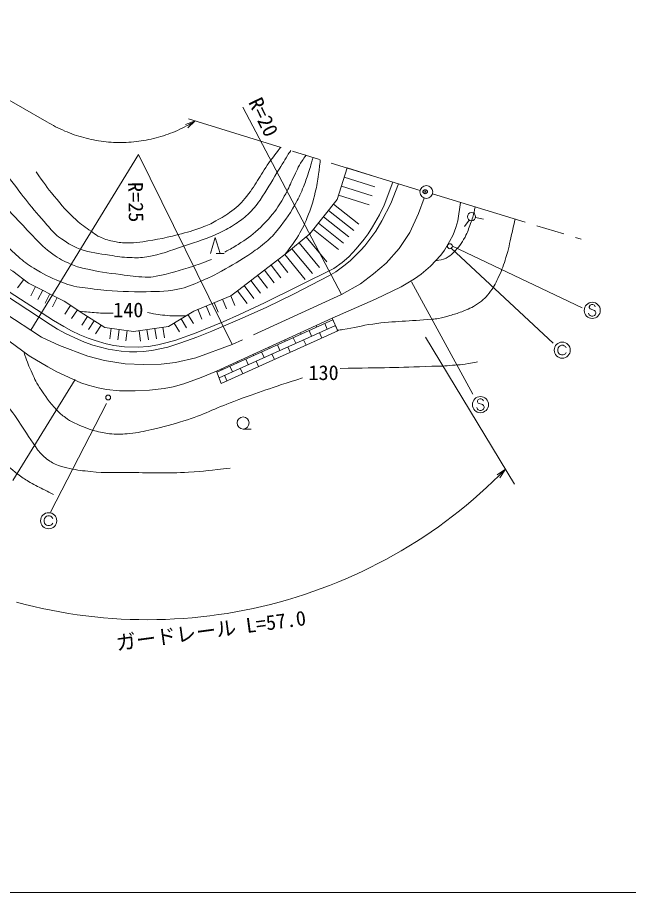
# Model space of a CAD drawing. Units: millimetres, scale not verified. Extents: x 40000 to 680000, y 20000 to 380000.
# Drawn here: x 489236 to 564938, y 205000 to 313502 of the extents above; entities that cross this region are included whole.
import ezdxf
from ezdxf.enums import TextEntityAlignment as Align

# ---------------------------------------------------------------- set-up
doc = ezdxf.new("R2010")
doc.units = ezdxf.units.MM
doc.header["$LTSCALE"] = 1000
doc.header["$PDMODE"] = 32
doc.header["$PDSIZE"] = 500
doc.linetypes.add('CHAIN', pattern=[18.5, 12, -1.5, 3.5, -1.5])
for name, color, linetype, lineweight in [('M-BGD', 7, 'Continuous', 13), ('M-BMK', 2, 'CHAIN', 13), ('M-BMK-SRVR', 3, 'Continuous', 13), ('M-STR-HTXT', 7, 'Continuous', 13), ('M-STR-STRC', 7, 'Continuous', 13), ('M-TTL-BAND', 7, 'Continuous', 13)]:
    doc.layers.add(name, color=color, linetype=linetype, lineweight=lineweight)
doc.layers.add('M-OTRS', color=6, linetype='Continuous')
doc.styles.add('ＭＳ ゴシック', font='')
doc.styles.get('ＭＳ ゴシック').set_extended_font_data('MS Gothic')

msp = doc.modelspace()

# ---------------------------------------------------------------- linework, layer by layer
at = {"layer": 'M-BGD'}
for p, q in [((530065, 294842), (533881, 293642)), ((529713, 293723), (533528, 292522)), ((529361, 292604), (533176, 291403)), ((529008, 291484), (532824, 290284)), ((528384, 290361), (531515, 287871)), ((527139, 288795), (530270, 286306)), ((527761, 289578), (530892, 287088)), ((545979, 288702), (546959, 288503)), ((526517, 288013), (529647, 285523)), ((545204, 288390), (544636, 287567)), ((525894, 287230), (529025, 284740)), ((513147, 284218), (513747, 286218)), ((513747, 286218), (514347, 284218)), ((524114, 285564), (526665, 282483)), ((525002, 286299), (527553, 283217)), ((523226, 284829), (525777, 281748)), ((513847, 284218), (514847, 284218)), ((516474, 279610), (521498, 283451)), ((521498, 283451), (522338, 284094)), ((521498, 283451), (522713, 281863)), ((521498, 283451), (522713, 281863)), ((522338, 284094), (524889, 281013)), ((519823, 282171), (521038, 280582)), ((520661, 282811), (521875, 281222)), ((518986, 281531), (520201, 279942)), ((490028, 281012), (489240, 279979)), ((491473, 280127), (490882, 278969)), ((517311, 280251), (518526, 278662)), ((518148, 280891), (519363, 279302)), ((492364, 279672), (491773, 278514)), ((493255, 279218), (492664, 278060)), ((515659, 278987), (516474, 279610)), ((515659, 278987), (516153, 277785)), ((516474, 279610), (517688, 278021)), ((494145, 278763), (493554, 277605)), ((495810, 277801), (495102, 276711)), ((513622, 278151), (514116, 276948)), ((514640, 278569), (515134, 277367)), ((496649, 277256), (495941, 276166)), ((511585, 277314), (512079, 276111)), ((512604, 277732), (513098, 276530)), ((497906, 276444), (497206, 275349)), ((498748, 275905), (498048, 274810)), ((508647, 275619), (509325, 274510)), ((509500, 276141), (510178, 275032)), ((510354, 276663), (511032, 275554)), ((513894, 269649), (528237, 276214)), ((528323, 276012), (513940, 269531)), ((528296, 275999), (528205, 276200)), ((528237, 276214), (528912, 274632)), ((499591, 275367), (498891, 274271)), ((500844, 274962), (500659, 273675)), ((501834, 274819), (501649, 273533)), ((502824, 274677), (502638, 273390)), ((504290, 274656), (504475, 273370)), ((505280, 274798), (505465, 273512)), ((506270, 274940), (506454, 273654)), ((507260, 275082), (507444, 273795)), ((528618, 275322), (514215, 268832)), ((528912, 274632), (514490, 268133)), ((525663, 273991), (525355, 274674)), ((526335, 275116), (526250, 275305)), ((527624, 274874), (527316, 275558)), ((528912, 274632), (528604, 275316)), ((522415, 273349), (522340, 273515)), ((523703, 273107), (523395, 273791)), ((524375, 274233), (524295, 274410)), ((524992, 272865), (524683, 273549)), ((526952, 273748), (526644, 274432)), ((520455, 272466), (520385, 272620)), ((521743, 272224), (521435, 272908)), ((523031, 271982), (522723, 272666)), ((518495, 271583), (518430, 271725)), ((519783, 271341), (519475, 272025)), ((521071, 271099), (520763, 271782)), ((515863, 269574), (515554, 270258)), ((516535, 270700), (516476, 270831)), ((517823, 270458), (517515, 271141)), ((519111, 270215), (518803, 270899)), ((514490, 268133), (513894, 269649)), ((514574, 269816), (514521, 269936)), ((515191, 268449), (514882, 269133)), ((517151, 269332), (516843, 270016)), ((517182, 262474), (518182, 262474))]:
    msp.add_line(p, q, dxfattribs=at)
for points in [[(449421, 299231), (455622, 298337), (460234, 297300), (465283, 296075), (468882, 294026), (476369, 289314), (479718, 286789), (485717, 283665), (488648, 282065), (490614, 280566), (495005, 278324), (497454, 276733), (500043, 275078), (503625, 274561), (507925, 275178), (511076, 277104), (515659, 278987)], [(522338, 284094), (525446, 286666), (528832, 290925), (530065, 294842)], [(487513, 279950), (493704, 275929), (494976, 275167), (495909, 274659), (496969, 274152), (497987, 273729), (498877, 273433), (500234, 273052), (501166, 272841), (502480, 272673), (504176, 272632), (505447, 272718), (506634, 272931), (507778, 273186), (508837, 273483), (511379, 274418), (514726, 275777), (516760, 276669), (519853, 278112), (528411, 282358), (529470, 283121), (530274, 283842), (531206, 284818), (532180, 286006), (532688, 286684), (533238, 287532), (534084, 289016), (534677, 290246), (535722, 293084)], [(479669, 284352), (493281, 275420), (494171, 274870), (495274, 274277), (496715, 273601), (497521, 273262), (498581, 272882), (500489, 272375), (502099, 272122), (503117, 272038), (504007, 272038), (504812, 272081), (505871, 272209), (507863, 272635), (509473, 273145), (511464, 273867), (513329, 274589), (516803, 276075), (520065, 277561), (523497, 279217), (527818, 281467), (528665, 281976), (529682, 282698), (530444, 283334), (531757, 284649), (532265, 285200), (533620, 287024), (534382, 288296), (535482, 290458), (536436, 292863)], [(528237, 276214), (533584, 278590), (536762, 280118), (538414, 281094), (539261, 281688), (540405, 282664), (541675, 284021), (542141, 284658), (542776, 285718), (543199, 286566), (543537, 287456), (543791, 288304), (544128, 290562)], [(477986, 280184), (478189, 280070), (488154, 273424), (490699, 271561), (492989, 270164), (494091, 269572), (497101, 268218), (497992, 267922), (499221, 267584), (500281, 267373), (501891, 267205), (503799, 267207), (505579, 267293), (507401, 267506), (508503, 267719), (509859, 268059), (511977, 268866), (513894, 269649)]]:
    msp.add_lwpolyline(points, dxfattribs=at)
for centre, radius in [((545488, 288801), 500), ((542813, 285141), 305), ((500472, 266380), 305), ((517182, 263224), 750)]:
    msp.add_circle(centre, radius, dxfattribs=at)
for points, knots in [([(436375, 309831), (437018, 309286), (437228, 309124), (437817, 308730), (438598, 308206), (439073, 307959), (439937, 307587), (440649, 307281), (441055, 307117), (441802, 306911), (442901, 306607), (443547, 306524), (444685, 306447), (448040, 306220), (449929, 306631), (453288, 306793), (456319, 306939), (458011, 307322), (461044, 307223), (462471, 307176), (463269, 307086), (464689, 306929), (465038, 306891), (465236, 306880), (465579, 306803), (466509, 306595), (467024, 306401), (467868, 305957), (468731, 305504), (469212, 305233), (469989, 304645), (470979, 303895), (471515, 303436), (472364, 302528), (473439, 301377), (473843, 300554), (474952, 299436), (477180, 297190), (478620, 296133), (480932, 293974), (481018, 293894), (481065, 293848), (481144, 293762), (482362, 292430), (482874, 291540), (483987, 290119), (485391, 288329), (486063, 287229), (487593, 285545), (488231, 284843), (488616, 284472), (489332, 283851), (490038, 283239), (490439, 282890), (491241, 282412), (492468, 281680), (493181, 281297), (494506, 280761), (495010, 280557), (495292, 280428), (495820, 280296), (496942, 280016), (497595, 279963), (498745, 279832), (501002, 279577), (502280, 279480), (504551, 279498), (506326, 279512), (507339, 279482), (509086, 279799), (510261, 280011), (510864, 280362), (511967, 280818), (512761, 281147), (513204, 281341), (513959, 281752), (515477, 282579), (516332, 283044), (517771, 284002), (518502, 284488), (518917, 284757), (519593, 285317), (520260, 285870), (520647, 286179), (521202, 286844), (522252, 288104), (522798, 288857), (523615, 290279), (524042, 291022), (524229, 291469), (524566, 292256), (524850, 292919), (524968, 293307), (525200, 293989), (525483, 294825), (525560, 295109), (525857, 296149)], [0, 0, 0, 0, 1, 1, 1, 2, 2, 2, 3, 3, 3, 4, 4, 4, 5, 5, 5, 6, 6, 6, 7, 7, 7, 8, 8, 8, 9, 9, 9, 10, 10, 10, 11, 11, 11, 12, 12, 12, 13, 13, 13, 14, 14, 14, 15, 15, 15, 16, 16, 16, 17, 17, 17, 18, 18, 18, 19, 19, 19, 20, 20, 20, 21, 21, 21, 22, 22, 22, 23, 23, 23, 24, 24, 24, 25, 25, 25, 26, 26, 26, 27, 27, 27, 28, 28, 28, 29, 29, 29, 30, 30, 30, 31, 31, 31, 32, 32, 32, 32]), ([(475626, 303548), (476072, 302820), (476269, 302596), (476730, 302023), (477997, 300449), (479177, 300035), (480674, 298678), (481455, 297970), (481876, 297554), (482583, 296772), (483214, 296074), (483537, 295656), (484110, 294909), (485100, 293618), (485533, 292806), (486529, 291520), (487556, 290194), (488207, 289509), (489371, 288301), (490979, 286632), (491756, 285539), (493613, 284151), (494402, 283561), (494913, 283316), (495818, 282924), (496456, 282647), (496834, 282529), (497513, 282374), (499265, 281977), (500268, 281850), (502049, 281615), (503220, 281461), (503877, 281329), (505058, 281321), (505589, 281318), (505895, 281299), (506415, 281407), (508247, 281787), (509259, 282086), (511033, 282682), (511917, 282979), (512219, 283079), (513279, 283489)], [0, 0, 0, 0, 1, 1, 1, 2, 2, 2, 3, 3, 3, 4, 4, 4, 5, 5, 5, 6, 6, 6, 7, 7, 7, 8, 8, 8, 9, 9, 9, 10, 10, 10, 11, 11, 11, 12, 12, 12, 13, 13, 13, 14, 14, 14, 14]), ([(485548, 298173), (485929, 297210), (486068, 296909), (486483, 296140), (487054, 295081), (487499, 294560), (488222, 293598), (489971, 291274), (490929, 289944), (492889, 287796), (493434, 287199), (493680, 286790), (494332, 286313), (495301, 285604), (495880, 285215), (497003, 284790), (498363, 284275), (499213, 284263), (500648, 284030), (501619, 283872), (502166, 283767), (503149, 283735), (503977, 283709), (504452, 283684), (505268, 283822), (507087, 284129), (508052, 284558), (509802, 285139), (511597, 285736), (512618, 286049), (514336, 286839), (515110, 287194), (515527, 287436), (516242, 287900), (516876, 288310), (517215, 288572), (517767, 289088), (518436, 289713), (518762, 290121), (519291, 290869), (520201, 292156), (520573, 292967), (521408, 294304), (521654, 294698), (521803, 294911), (522046, 295307), (522301, 295722), (522436, 295959), (522690, 296374), (522843, 296623), (522891, 296702), (523083, 297011)], [0, 0, 0, 0, 1, 1, 1, 2, 2, 2, 3, 3, 3, 4, 4, 4, 5, 5, 5, 6, 6, 6, 7, 7, 7, 8, 8, 8, 9, 9, 9, 10, 10, 10, 11, 11, 11, 12, 12, 12, 13, 13, 13, 14, 14, 14, 15, 15, 15, 16, 16, 16, 17, 17, 17, 17]), ([(491528, 294364), (492545, 292909), (492844, 292489), (493776, 291357), (494774, 290144), (495345, 289465), (496491, 288392), (497156, 287770), (497620, 287529), (498357, 286995), (498685, 286758), (498842, 286580), (499205, 286402), (499808, 286108), (500165, 285970), (500816, 285810), (501451, 285655), (501817, 285584), (502470, 285557), (503082, 285532), (503430, 285526), (504038, 285601), (506045, 285847), (507162, 286086), (509123, 286580), (510296, 286876), (510956, 287049), (512089, 287472), (512790, 287734), (513171, 287917), (513826, 288279), (514614, 288715), (515055, 288969), (515775, 289510), (516589, 290121), (517008, 290534), (517638, 291334), (518931, 292975), (519390, 294084), (520601, 295786), (520861, 296152), (521029, 296340), (521302, 296696), (521512, 296970), (521578, 297056), (521839, 297398)], [0, 0, 0, 0, 1, 1, 1, 2, 2, 2, 3, 3, 3, 4, 4, 4, 5, 5, 5, 6, 6, 6, 7, 7, 7, 8, 8, 8, 9, 9, 9, 10, 10, 10, 11, 11, 11, 12, 12, 12, 13, 13, 13, 14, 14, 14, 15, 15, 15, 15]), ([(514915, 284418), (515704, 284831), (515932, 284968), (516560, 285362), (517592, 286009), (518162, 286403), (519059, 287228), (519929, 288029), (520383, 288523), (521103, 289461), (521717, 290261), (521977, 290772), (522464, 291655), (522873, 292398), (523033, 292850), (523408, 293610), (523819, 294443), (523970, 294958), (524491, 295727), (524679, 296003), (524745, 296108), (524994, 296418)], [0, 0, 0, 0, 1, 1, 1, 2, 2, 2, 3, 3, 3, 4, 4, 4, 5, 5, 5, 6, 6, 6, 7, 7, 7, 7]), ([(522338, 284094), (523075, 285007), (523300, 285298), (523825, 286133), (524422, 287081), (524720, 287644), (525141, 288682), (525625, 289874), (525824, 290574), (526133, 291823), (526347, 292690), (526404, 293190), (526533, 294073), (526634, 294773), (526663, 295007), (526754, 295871)], [0, 0, 0, 0, 1, 1, 1, 2, 2, 2, 3, 3, 3, 4, 4, 4, 5, 5, 5, 5]), ([(442492, 290125), (442873, 289928), (443007, 289888), (443342, 289747), (446105, 288579), (447853, 288475), (450803, 287930), (452203, 287672), (453025, 287727), (454406, 287382), (455681, 287064), (456399, 286878), (457628, 286410), (458396, 286118), (458816, 285918), (459536, 285522), (460344, 285077), (460804, 284824), (461529, 284252), (462839, 283218), (463333, 282373), (464554, 281236), (465399, 280449), (465830, 279957), (466746, 279255), (469415, 277211), (471093, 276315), (473786, 274302), (474747, 273584), (475278, 273167), (476161, 272354), (477022, 271561), (477469, 271077), (478239, 270195), (480996, 267037), (481987, 264828), (484604, 261554), (485316, 260663), (485639, 260089), (486471, 259309), (487584, 258265), (488215, 257680), (489439, 256769), (489950, 256389), (490239, 256176), (490791, 255861), (491501, 255456), (491917, 255263), (492644, 254888), (493056, 254675), (493187, 254608), (493702, 254346)], [0, 0, 0, 0, 1, 1, 1, 2, 2, 2, 3, 3, 3, 4, 4, 4, 5, 5, 5, 6, 6, 6, 7, 7, 7, 8, 8, 8, 9, 9, 9, 10, 10, 10, 11, 11, 11, 12, 12, 12, 13, 13, 13, 14, 14, 14, 15, 15, 15, 16, 16, 16, 17, 17, 17, 17]), ([(541038, 283341), (541621, 283416), (541877, 283433), (542346, 283673), (542730, 283870), (542937, 284017), (543235, 284329), (543892, 285013), (544220, 285451), (544685, 286278), (545029, 286891), (545108, 287289), (545362, 287945), (545482, 288253), (545558, 288423), (545657, 288739), (545809, 289225), (545828, 289416), (545923, 290016)], [0, 0, 0, 0, 1, 1, 1, 2, 2, 2, 3, 3, 3, 4, 4, 4, 5, 5, 5, 6, 6, 6, 6]), ([(528798, 274729), (529163, 274761), (529264, 274778), (529561, 274814), (531015, 274992), (531797, 275300), (533248, 275495), (536096, 275879), (537719, 275823), (540580, 276095), (540903, 276126), (541088, 276114), (541406, 276179), (541955, 276292), (542255, 276391), (542794, 276546), (543378, 276713), (543709, 276797), (544272, 277023), (545064, 277342), (545527, 277508), (546232, 277990), (546960, 278488), (547328, 278851), (547857, 279556), (548356, 280220), (548533, 280666), (548883, 281419), (549291, 282296), (549478, 282809), (549761, 283733), (550095, 284828), (550197, 285465), (550453, 286581), (550625, 287332), (550680, 287572), (550881, 288506)], [0, 0, 0, 0, 1, 1, 1, 2, 2, 2, 3, 3, 3, 4, 4, 4, 5, 5, 5, 6, 6, 6, 7, 7, 7, 8, 8, 8, 9, 9, 9, 10, 10, 10, 11, 11, 11, 12, 12, 12, 12]), ([(470007, 285454), (470593, 284666), (470790, 284426), (471182, 283701), (471476, 283157), (471596, 282830), (471851, 282268), (472311, 281251), (472406, 280600), (472980, 279642), (473259, 279177), (473434, 278925), (473776, 278505), (474378, 277768), (474781, 277409), (475479, 276762), (478994, 273507), (481252, 272010), (484810, 268801), (485775, 267931), (486233, 267356), (487100, 266388), (489056, 264205), (489788, 262688), (491471, 260288), (491577, 260137), (491610, 260034), (491731, 259895), (492147, 259419), (492380, 259143), (492875, 258751), (493382, 258349), (493727, 258193), (494331, 257962), (494854, 257762), (495165, 257699), (495711, 257579), (496709, 257361), (497282, 257303), (498297, 257200), (500225, 257004), (501319, 257096), (503256, 257077), (506054, 257048), (507627, 256945), (510419, 257125), (512444, 257255), (513148, 257323), (515589, 257638)], [0, 0, 0, 0, 1, 1, 1, 2, 2, 2, 3, 3, 3, 4, 4, 4, 5, 5, 5, 6, 6, 6, 7, 7, 7, 8, 8, 8, 9, 9, 9, 10, 10, 10, 11, 11, 11, 12, 12, 12, 13, 13, 13, 14, 14, 14, 15, 15, 15, 16, 16, 16, 16]), ([(496908, 277088), (497909, 276972), (498185, 276939), (499006, 276888), (499814, 276838), (500088, 276835), (501078, 276825)], [0, 0, 0, 0, 1, 1, 1, 2, 2, 2, 2]), ([(505359, 276914), (506498, 276694), (506847, 276622), (507813, 276549), (508712, 276481), (509042, 276487), (510121, 276520)], [0, 0, 0, 0, 1, 1, 1, 2, 2, 2, 2]), ([(490020, 272027), (490403, 270914), (490513, 270586), (490912, 269697), (491285, 268866), (491473, 268382), (491973, 267621), (492726, 266475), (493147, 265815), (494095, 264825), (494479, 264424), (494725, 264227), (495174, 263901), (495569, 263613), (495799, 263457), (496241, 263249), (497288, 262756), (497890, 262483), (499014, 262201), (499747, 262018), (500166, 261919), (500921, 261864), (501780, 261801), (502267, 261832), (503125, 261908), (504215, 262005), (504810, 262187), (505879, 262419), (507453, 262761), (508327, 262998), (509862, 263482), (512337, 264262), (513617, 264996), (516048, 265903), (519344, 267133), (520448, 267478), (524565, 268834)], [0, 0, 0, 0, 1, 1, 1, 2, 2, 2, 3, 3, 3, 4, 4, 4, 5, 5, 5, 6, 6, 6, 7, 7, 7, 8, 8, 8, 9, 9, 9, 10, 10, 10, 11, 11, 11, 12, 12, 12, 12]), ([(529226, 269982), (534735, 270081), (536150, 270078), (540584, 270246), (541314, 270274), (541725, 270258), (542452, 270321), (543478, 270408), (544060, 270410), (545074, 270587), (545532, 270667), (545692, 270693), (546240, 270820)], [0, 0, 0, 0, 1, 1, 1, 2, 2, 2, 3, 3, 3, 4, 4, 4, 4])]:
    msp.add_open_spline(points, degree=3, knots=knots, dxfattribs=at)
at = {"layer": 'M-BMK'}
for p, q in [((510431, 300942), (539112, 292031)), ((540656, 291619), (559064, 286015))]:
    msp.add_line(p, q, dxfattribs=at)
msp.add_lwpolyline([(539622, 291112), (538919, 289193), (537853, 286860), (536528, 284852), (534912, 283019), (533362, 281703), (531729, 280469), (529396, 279170), (515850, 272934), (511320, 271291), (508832, 270735), (507021, 270524), (504866, 270491), (502561, 270574), (500028, 270963), (497929, 271496), (494446, 272824), (492213, 273879), (490880, 274734), (480509, 281473)], dxfattribs=at)
at = {"layer": 'M-BMK-SRVR'}
msp.add_line((529396, 279170), (517164, 302381), dxfattribs=at)
msp.add_lwpolyline([(490880, 274734), (504242, 296526), (515850, 272934)], dxfattribs=at)
msp.add_circle((539895, 291864), 800, dxfattribs=at)
at = {"layer": 'M-OTRS'}
msp.add_point((539747, 291901), dxfattribs=at)
at = {"layer": 'M-STR-HTXT'}
for p, q in [((470196, 313502), (492875, 300581)), ((511260, 300685), (510070, 300229)), ((511260, 300685), (510337, 299806)), ((539784, 273877), (550826, 255643)), ((549706, 257493), (548653, 256774)), ((549706, 257493), (549011, 256425))]:
    msp.add_line(p, q, dxfattribs=at)
for points in [[(492875, 300581), (493142, 300419), (493413, 300263), (493686, 300111), (493962, 299964), (494240, 299822), (494521, 299686), (494804, 299554), (495090, 299427), (495378, 299306), (495668, 299190), (495960, 299079), (496254, 298973), (496550, 298873), (496848, 298777), (497147, 298688), (497448, 298603), (497751, 298525), (498054, 298451), (498359, 298383), (498665, 298321), (498973, 298264), (499281, 298212), (499590, 298166), (499900, 298126), (500211, 298091), (500522, 298062), (500833, 298039), (501145, 298021), (501458, 298009), (501770, 298002), (502082, 298001), (502395, 298006), (502707, 298016), (503019, 298032), (503331, 298053), (503642, 298080), (503953, 298113), (504263, 298151), (504573, 298195), (504881, 298244), (505189, 298299), (505496, 298359), (505801, 298425), (506105, 298497), (506408, 298573), (506710, 298656), (507009, 298743), (507308, 298836), (507604, 298935), (507899, 299039), (508192, 299148), (508483, 299262), (508772, 299381), (509058, 299506), (509342, 299636), (509624, 299771), (509904, 299911), (510180, 300056), (510455, 300206), (510726, 300360), (510995, 300520), (511260, 300685)], [(489112, 240994), (490174, 240716), (491241, 240456), (492311, 240216), (493386, 239995), (494465, 239792), (495547, 239609), (496632, 239445), (497720, 239300), (498810, 239175), (499903, 239069), (500997, 238982), (502092, 238914), (503189, 238866), (504286, 238838), (505383, 238828), (506480, 238839), (507578, 238868), (508674, 238917), (509769, 238986), (510863, 239073), (511955, 239180), (513046, 239307), (514133, 239453), (515218, 239617), (516300, 239802), (517379, 240005), (518454, 240227), (519524, 240468), (520590, 240728), (521652, 241007), (522708, 241305), (523759, 241621), (524804, 241956), (525843, 242310), (526876, 242681), (527902, 243071), (528921, 243479), (529932, 243905), (530936, 244349), (531931, 244810), (532919, 245289), (533898, 245786), (534868, 246299), (535828, 246830), (536779, 247378), (537720, 247942), (538652, 248523), (539572, 249120), (540482, 249734), (541381, 250364), (542269, 251009), (543145, 251670), (544009, 252346), (544861, 253038), (545701, 253744), (546528, 254465), (547343, 255201), (548144, 255951), (548932, 256715), (549706, 257493)]]:
    msp.add_lwpolyline(points, dxfattribs=at)
at = {"layer": 'M-STR-STRC'}
for p, q in [((555618, 273129), (542988, 284891)), ((543118, 285133), (559211, 277504)), ((538067, 280735), (545645, 266793)), ((560177, 277821), (560086, 277639)), ((560359, 277912), (560177, 277821)), ((560540, 277912), (560359, 277912)), ((560722, 277821), (560540, 277912)), ((560813, 277639), (560722, 277821)), ((560086, 276639), (559995, 276821)), ((560086, 277639), (560086, 277548)), ((560086, 277548), (560177, 277366)), ((560177, 277366), (560722, 277184)), ((560722, 277184), (560813, 277094)), ((560813, 277094), (560904, 276912)), ((560904, 276821), (560813, 276639)), ((560904, 276912), (560904, 276821)), ((560177, 276548), (560086, 276639)), ((560359, 276457), (560177, 276548)), ((560540, 276457), (560359, 276457)), ((560722, 276548), (560540, 276457)), ((560813, 276639), (560722, 276548)), ((556232, 272553), (556182, 272353)), ((556182, 272353), (556182, 272153)), ((556332, 272703), (556232, 272553)), ((556482, 272803), (556332, 272703)), ((556632, 272853), (556482, 272803)), ((556832, 272853), (556632, 272853)), ((556982, 272803), (556832, 272853)), ((557132, 272703), (556982, 272803)), ((557232, 272553), (557132, 272703)), ((556182, 272153), (556232, 271953)), ((556232, 271953), (556332, 271803)), ((556332, 271803), (556482, 271703)), ((556482, 271703), (556632, 271653)), ((556632, 271653), (556832, 271653)), ((556832, 271653), (556982, 271703)), ((556982, 271703), (557132, 271803)), ((557132, 271803), (557232, 271953)), ((488663, 256075), (496387, 268597)), ((546323, 266132), (546232, 265951)), ((546232, 265951), (546232, 265860)), ((546232, 265860), (546323, 265678)), ((546505, 266223), (546323, 266132)), ((546687, 266223), (546505, 266223)), ((546868, 266132), (546687, 266223)), ((546959, 265951), (546868, 266132)), ((500248, 265635), (493312, 252175)), ((546232, 264951), (546141, 265132)), ((546323, 264860), (546232, 264951)), ((546323, 265678), (546868, 265496)), ((546505, 264769), (546323, 264860)), ((546687, 264769), (546505, 264769)), ((546868, 264860), (546687, 264769)), ((546868, 265496), (546959, 265405)), ((546959, 264951), (546868, 264860)), ((546959, 265405), (547050, 265223)), ((547050, 265132), (546959, 264951)), ((547050, 265223), (547050, 265132)), ((492597, 251397), (492547, 251197)), ((492547, 251197), (492547, 250997)), ((492547, 250997), (492597, 250797)), ((492697, 251547), (492597, 251397)), ((492597, 250797), (492697, 250647)), ((492847, 251647), (492697, 251547)), ((492697, 250647), (492847, 250547)), ((492997, 251697), (492847, 251647)), ((493197, 251697), (492997, 251697)), ((493347, 251647), (493197, 251697)), ((493497, 251547), (493347, 251647)), ((493347, 250547), (493497, 250647)), ((493597, 251397), (493497, 251547)), ((493497, 250647), (493597, 250797)), ((492847, 250547), (492997, 250497)), ((492997, 250497), (493197, 250497)), ((493197, 250497), (493347, 250547))]:
    msp.add_line(p, q, dxfattribs=at)
for centre in [(560449, 277184), (556732, 272253), (546596, 265496), (493097, 251097)]:
    msp.add_circle(centre, 1000, dxfattribs=at)
at = {"layer": 'M-TTL-BAND'}
msp.add_line((40000, 205000), (579000, 205000), dxfattribs=at)

# ---------------------------------------------------------------- texts
at = {"layer": 'M-BGD', "style": 'ＭＳ ゴシック'}
for s, p in [('140', (501091, 275783)), ('130', (525286, 267997))]:
    msp.add_text(s, height=1833, dxfattribs=at).set_placement(p, align=Align.BOTTOM_LEFT)
at = {"layer": 'M-BMK-SRVR', "style": 'ＭＳ ゴシック'}
for s, rotation, p in [('R=20', 295.923, (518626, 303399)), ('R=25', 271.312, (503846, 293102))]:
    msp.add_text(s, height=1833, rotation=rotation, dxfattribs=at).set_placement(p, align=Align.MIDDLE_LEFT)
at = {"layer": 'M-STR-HTXT', "style": 'ＭＳ ゴシック'}
msp.add_text('ガードレール L=57.0', height=1833, rotation=7.634, dxfattribs=at).set_placement((513393, 236048), align=Align.BOTTOM_CENTER)

doc.saveas('drawing.dxf')
